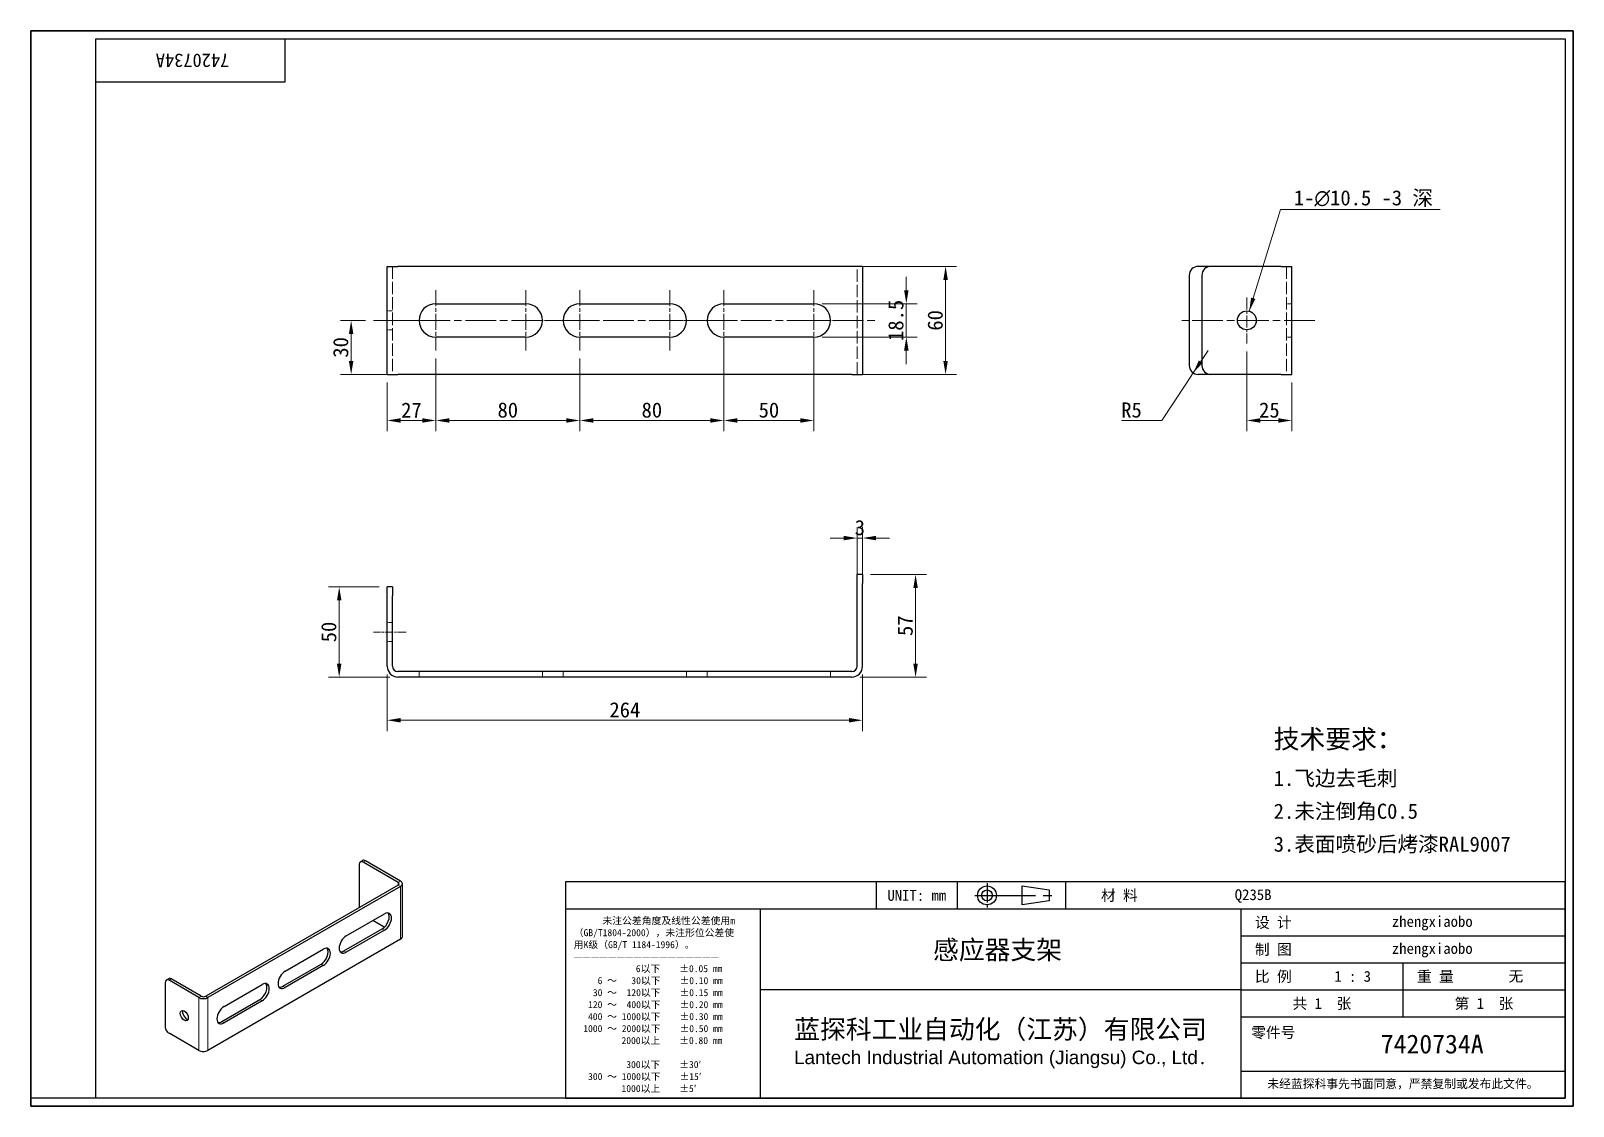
# Model space of a CAD drawing. Header units: millimetres. Extents: x 18 to 875, y 16 to 614.
import ezdxf
from ezdxf.enums import TextEntityAlignment as Align

# ---------------------------------------------------------------- set-up
doc = ezdxf.new("R2010")
doc.units = ezdxf.units.MM
doc.header["$LTSCALE"] = 3
doc.linetypes.add('CHAIN', pattern=[0.3543, 0.2362, -0.0295, 0.0591, -0.0295])
doc.linetypes.add('DASHED', pattern=[0.2067, 0.1654, -0.0413])
for name, color, linetype, lineweight in [('1', 7, 'Continuous', 18), ('可见 (ISO)', 7, 'Continuous', 25), ('可见窄的 (ISO)', 7, 'Continuous', 18), ('图框 (ISO)', 7, 'Continuous', 35), ('标题 (ISO)', 7, 'Continuous', 25)]:
    doc.layers.add(name, color=color, linetype=linetype, lineweight=lineweight)
for name, color, linetype, lineweight, true_color in [('中心标记 (ISO)', 1, 'CHAIN', 18, 0xff0000), ('中心线 (ISO)', 1, 'CHAIN', 18, 0xff0000), ('尺寸 (ISO)', 7, 'Continuous', 18, 0x008000), ('符号 (ISO)', 7, 'Continuous', 18, 0x008000), ('隐藏 (ISO)', 5, 'DASHED', 18, 0x0000ff)]:
    doc.layers.add(name, color=color, linetype=linetype, lineweight=lineweight, true_color=true_color)
doc.styles.add('文本样式164', font='SimSun.ttf')
doc.styles.add('文本样式165', font='SimSun.ttf')
doc.styles.add('文本样式74', font='SimSun.ttf')
doc.styles.add('最新国标', font='simfang.ttf')
doc.styles.add('注释文本 (ISO)', font='simfang.ttf')
doc.dimstyles.new('默认 (GB)', dxfattribs={"dimscale": 3, "dimtxt": 2.8, "dimasz": 2.5, "dimexe": 2, "dimexo": 1.5, "dimgap": 0.5, "dimtad": 1, "dimtoh": 1, "dimdsep": 46, "dimtxsty": '最新国标', "dimcen": 0.09, "dimdle": 10, "dimclrd": 256, "dimclre": 256, "dimclrt": 256, "dimaunit": 1, "dimadec": 3, "dimazin": 2, "dimtfac": 0.535714, "dimtdec": 3, "dimtmove": 0, "dimatfit": 3, "dimfxl": 0, "dimtolj": 1, "dimlwd": -1, "dimlwe": -1, "dimarcsym": 0})
doc.dimstyles.new('默认 (GB)$7', dxfattribs={"dimscale": 3, "dimtxt": 2.8, "dimasz": 2.5, "dimexe": 2, "dimexo": 1.5, "dimgap": 0.5, "dimtad": 1, "dimtoh": 1, "dimdsep": 46, "dimtxsty": '最新国标', "dimcen": 0.09, "dimdle": 10, "dimclrd": 256, "dimclre": 256, "dimclrt": 256, "dimaunit": 1, "dimadec": 3, "dimazin": 2, "dimtfac": 0.535714, "dimtdec": 3, "dimtmove": 0, "dimatfit": 3, "dimfxl": 0, "dimtolj": 1, "dimlwd": -1, "dimlwe": -1, "dimarcsym": 0})

# ---------------------------------------------------------------- blocks, each defined once
blk = doc.blocks.new('图框 最新国标')
at = {"layer": '图框 (ISO)'}
for p, q in [((6, 7), (6, 204.5)), ((6, 204.5), (291.5, 204.5)), ((291.5, 204.5), (291.5, 5.5)), ((6, 7), (6, 5.5)), ((6, 7), (6, 5.5)), ((291.5, 5.5), (6, 5.5))]:
    blk.add_line(p, q, dxfattribs=at)
at = {"layer": '图框 (ISO)', "color": 7, "linetype": 'Continuous', "lineweight": 25}
for p, q in [((18, 203), (290, 203)), ((18, 7), (18, 203)), ((18, 203), (290, 203)), ((53, 203), (53, 195)), ((290, 203), (290, 7)), ((290, 203), (290, 7)), ((53, 195), (18, 195)), ((290, 7), (6, 7)), ((290, 7), (18, 7))]:
    blk.add_line(p, q, dxfattribs=at)
at = {"layer": '图框 (ISO)', "style": '文本样式74'}
blk.add_attdef('零件代号_001', (42.73, 200.25), '', height=2.5, rotation=180, dxfattribs=at)
blk = doc.blocks.new('标题栏 最新国标')
at = {"layer": '标题 (ISO)'}
for p, q in [((381.98, -183.84), (196.98, -183.84)), ((196.98, -183.84), (196.98, -223.84)), ((254.48, -183.84), (254.48, -188.84)), ((269.48, -183.84), (269.48, -188.84)), ((281.48, -188.09), (281.48, -184.59)), ((281.48, -184.59), (286.48, -185.34)), ((286.48, -185.34), (286.48, -187.34)), ((289.48, -183.84), (289.48, -188.84)), ((381.98, -223.84), (381.98, -183.84)), ((383.48, -183.84), (383.48, -225.34)), ((286.48, -187.34), (281.48, -188.09)), ((196.98, -188.84), (381.98, -188.84)), ((232.98, -188.84), (232.98, -223.84)), ((321.98, -188.84), (321.98, -223.84)), ((321.98, -193.84), (381.98, -193.84)), ((321.98, -198.84), (381.98, -198.84)), ((351.98, -198.84), (351.98, -208.84)), ((321.98, -203.84), (232.98, -203.84)), ((321.98, -203.84), (381.98, -203.84)), ((321.98, -208.84), (381.98, -208.84)), ((321.98, -218.84), (381.98, -218.84)), ((196.98, -223.84), (381.98, -223.84)), ((383.48, -225.34), (196.98, -225.34))]:
    blk.add_line(p, q, dxfattribs=at)
at = {"layer": '标题 (ISO)', "linetype": 'CHAIN', "ltscale": 5.000333}
blk.add_line((274.98, -184.09), (274.98, -188.59), dxfattribs=at)
at = {"layer": '标题 (ISO)', "linetype": 'CHAIN', "ltscale": 15.834605}
blk.add_line((272.73, -186.34), (286.98, -186.34), dxfattribs=at)
at = {"layer": '标题 (ISO)'}
for radius in [1.75, 1]:
    blk.add_circle((274.98, -186.34), radius, dxfattribs=at)
at = {"layer": '1', "style": '文本样式164'}
for s, p in [('UNIT: mm', (261.98, -186.34)), ('材 料', (299.48, -186.34)), ('设 计', (327.98, -191.34)), ('制 图', (327.98, -196.34)), ('比 例', (327.98, -201.34)), ('重 量', (357.98, -201.34)), ('共 1  张', (336.98, -206.34)), ('第 1  张', (366.98, -206.34))]:
    blk.add_text(s, height=2, dxfattribs=at).set_placement(p, align=Align.MIDDLE_CENTER)
at = {"layer": '标题 (ISO)', "style": '注释文本 (ISO)'}
for s, insert, char_height, attachment_point, line_spacing_factor in [('\\fSimSun|b0|i0;{\\H1.3000;      未注公差角度及线性公差使用m\\P}\\fSimSun|b0|i0;{\\H1.3000;（GB/T1804-2000），未注形位公差使\\P}\\fSimSun|b0|i0;{\\H1.3000;用K级（GB/T 1184-1996）。\\P}\\fSimSun|b0|i0;{\\H1.3000;—————————————————\\P}\\fSimSun|b0|i0;{\\H1.3000;             6以下    ±0.05 mm\\P}\\fSimSun|b0|i0;{\\H1.3000;     6 ～   30以下    ±0.10 mm\\P}\\fSimSun|b0|i0;{\\H1.3000;    30 ～  120以下    ±0.15 mm\\P}\\fSimSun|b0|i0;{\\H1.3000;   120 ～  400以下    ±0.20 mm\\P}\\fSimSun|b0|i0;{\\H1.3000;   400 ～ 1000以下    ±0.30 mm\\P}\\fSimSun|b0|i0;{\\H1.3000;  1000 ～ 2000以下    ±0.50 mm\\P}\\fSimSun|b0|i0;{\\H1.3000;          2000以上    ±0.80 mm\\P}\\fSimSun|b0|i0;{\\H1.3000;\\P}\\fSimSun|b0|i0;{\\H1.3000;           300以下    ±30′\\P}\\fSimSun|b0|i0;{\\H1.3000;   300 ～ 1000以下    ±15′\\P}\\fSimSun|b0|i0;{\\H1.3000;          1000以上    ±5′}', (198.48, -206.63), 1.3, 4, 1.023913), ('{\\fMicrosoft YaHei|b0|i0|c134|p34;\\H1.75x;蓝探科工业自动化（江苏）有限公司\\P\\fArial|b0|i0|c0|p34;\\H0.71429x;Lantech Industrial Automation (Jiangsu) Co., Ltd\\fFangSong|b0|i0|c134|p49;.\\H1.15195x; }', (277.48, -213.84), 2, 5, 0.978695)]:
    blk.add_mtext(s, dxfattribs=dict(at, insert=insert, char_height=char_height, attachment_point=attachment_point, line_spacing_factor=line_spacing_factor))
at = {"layer": '标题 (ISO)', "attachment_point": 5, "style": '注释文本 (ISO)'}
for s, insert, char_height in [('\\fFangSong|b0|i0;零件号', (327.98, -211.84), 2), ('\\fSimSun|b0|i0;{\\H1.6000;未经蓝探科事先书面同意，严禁复制或发布此文件。}', (351.98, -221.34), 1.6)]:
    blk.add_mtext(s, dxfattribs=dict(at, insert=insert, char_height=char_height))
at = {"layer": '标题 (ISO)'}
for tag, p, height, style in [('材料_001', (320.84, -187.21), 2, '注释文本 (ISO)'), ('设计人_001', (349.92, -192.16), 2, '注释文本 (ISO)'), ('库存编号_001', (265, -198.16), 3.5, '文本样式165'), ('设计人_001', (349.92, -197.16), 2, '注释文本 (ISO)'), ('视图比例_001', (339.26, -202.33), 2, '注释文本 (ISO)'), ('质量\\P3;_001', (371.53, -202.3), 2, '注释文本 (ISO)'), ('零件代号_001', (347.86, -215.59), 3.5, '文本样式165')]:
    blk.add_attdef(tag, p, '', height=height, dxfattribs=dict(at, style=style))
blk = doc.blocks.new('*D5')
at = {"layer": 'Defpoints', "color": 0, "transparency": 16777216}
for p in [(242.87, 436.01), (215.87, 422.76), (215.87, 397.18)]:
    blk.add_point(p, dxfattribs=at)
at = {"layer": '尺寸 (ISO)', "color": 116, "true_color": 0x00803f, "transparency": 16777216}
for p, q in [((242.87, 431.51), (242.87, 391.18)), ((215.87, 418.26), (215.87, 391.18)), ((235.37, 397.18), (223.37, 397.18))]:
    blk.add_line(p, q, dxfattribs=at)
for points in [[(223.37, 398.43), (223.37, 395.93), (215.87, 397.18)], [(235.37, 398.43), (235.37, 395.93), (242.87, 397.18)]]:
    blk.add_solid(points, dxfattribs=at)
at = {"layer": '尺寸 (ISO)', "transparency": 16777216, "insert": (229.37, 402.93), "char_height": 8.4, "attachment_point": 5, "style": '最新国标'}
blk.add_mtext('\\A1;27', dxfattribs=at)
blk = doc.blocks.new('*D6')
at = {"layer": 'Defpoints', "color": 0, "transparency": 16777216}
for p in [(242.87, 436.01), (322.87, 436.01), (322.87, 397.18)]:
    blk.add_point(p, dxfattribs=at)
at = {"layer": '尺寸 (ISO)', "color": 116, "true_color": 0x00803f, "transparency": 16777216}
for p, q in [((242.87, 431.51), (242.87, 391.18)), ((322.87, 431.51), (322.87, 391.18)), ((250.37, 397.18), (315.37, 397.18))]:
    blk.add_line(p, q, dxfattribs=at)
for points in [[(250.37, 398.43), (250.37, 395.93), (242.87, 397.18)], [(315.37, 398.43), (315.37, 395.93), (322.87, 397.18)]]:
    blk.add_solid(points, dxfattribs=at)
at = {"layer": '尺寸 (ISO)', "transparency": 16777216, "insert": (282.87, 402.93), "char_height": 8.4, "attachment_point": 5, "style": '最新国标'}
blk.add_mtext('\\A1;80', dxfattribs=at)
blk = doc.blocks.new('*D7')
at = {"layer": 'Defpoints', "color": 0, "transparency": 16777216}
for p in [(402.87, 443.51), (322.87, 436.01), (402.87, 397.18)]:
    blk.add_point(p, dxfattribs=at)
at = {"layer": '尺寸 (ISO)', "color": 116, "true_color": 0x00803f, "transparency": 16777216}
for p, q in [((402.87, 439.01), (402.87, 391.18)), ((322.87, 431.51), (322.87, 391.18)), ((330.37, 397.18), (395.37, 397.18))]:
    blk.add_line(p, q, dxfattribs=at)
for points in [[(330.37, 398.43), (330.37, 395.93), (322.87, 397.18)], [(395.37, 398.43), (395.37, 395.93), (402.87, 397.18)]]:
    blk.add_solid(points, dxfattribs=at)
at = {"layer": '尺寸 (ISO)', "transparency": 16777216, "insert": (362.87, 402.93), "char_height": 8.4, "attachment_point": 5, "style": '最新国标'}
blk.add_mtext('\\A1;80', dxfattribs=at)
blk = doc.blocks.new('*D8')
at = {"layer": 'Defpoints', "color": 0, "transparency": 16777216}
for p in [(473.87, 482.76), (525.99, 482.76), (473.87, 422.76)]:
    blk.add_point(p, dxfattribs=at)
at = {"layer": '尺寸 (ISO)', "color": 116, "true_color": 0x00803f, "transparency": 16777216}
for p, q in [((478.37, 482.76), (531.99, 482.76)), ((525.99, 430.26), (525.99, 475.26)), ((478.37, 422.76), (531.99, 422.76))]:
    blk.add_line(p, q, dxfattribs=at)
for points in [[(524.74, 475.26), (527.24, 475.26), (525.99, 482.76)], [(524.74, 430.26), (527.24, 430.26), (525.99, 422.76)]]:
    blk.add_solid(points, dxfattribs=at)
at = {"layer": '尺寸 (ISO)', "transparency": 16777216, "insert": (520.24, 452.76), "char_height": 8.4, "attachment_point": 5, "rotation": 90, "style": '最新国标'}
blk.add_mtext('\\A1;60', dxfattribs=at)
blk = doc.blocks.new('*D9')
at = {"layer": 'Defpoints', "color": 0, "transparency": 16777216}
for p in [(479.87, 311.74), (509.33, 311.74), (473.87, 254.74)]:
    blk.add_point(p, dxfattribs=at)
at = {"layer": '尺寸 (ISO)', "color": 116, "true_color": 0x00803f, "transparency": 16777216}
for p, q in [((484.37, 311.74), (515.33, 311.74)), ((509.33, 262.24), (509.33, 304.24)), ((478.37, 254.74), (515.33, 254.74))]:
    blk.add_line(p, q, dxfattribs=at)
for points in [[(508.08, 304.24), (510.58, 304.24), (509.33, 311.74)], [(508.08, 262.24), (510.58, 262.24), (509.33, 254.74)]]:
    blk.add_solid(points, dxfattribs=at)
at = {"layer": '尺寸 (ISO)', "transparency": 16777216, "insert": (503.59, 283.24), "char_height": 8.4, "attachment_point": 5, "rotation": 90, "style": '最新国标'}
blk.add_mtext('\\A1;57', dxfattribs=at)
blk = doc.blocks.new('*D10')
at = {"layer": 'Defpoints', "color": 0, "transparency": 16777216}
for p in [(189.24, 304.74), (215.87, 304.74), (221.87, 254.74)]:
    blk.add_point(p, dxfattribs=at)
at = {"layer": '尺寸 (ISO)', "color": 116, "true_color": 0x00803f, "transparency": 16777216}
for p, q in [((211.37, 304.74), (183.24, 304.74)), ((189.24, 262.24), (189.24, 297.24)), ((217.37, 254.74), (183.24, 254.74))]:
    blk.add_line(p, q, dxfattribs=at)
for points in [[(187.99, 297.24), (190.49, 297.24), (189.24, 304.74)], [(187.99, 262.24), (190.49, 262.24), (189.24, 254.74)]]:
    blk.add_solid(points, dxfattribs=at)
at = {"layer": '尺寸 (ISO)', "transparency": 16777216, "insert": (183.49, 279.74), "char_height": 8.4, "attachment_point": 5, "rotation": 90, "style": '最新国标'}
blk.add_mtext('\\A1;50', dxfattribs=at)
blk = doc.blocks.new('*D11')
at = {"layer": 'Defpoints', "color": 0, "transparency": 16777216}
for p in [(215.87, 260.74), (479.87, 260.74), (479.87, 230.74)]:
    blk.add_point(p, dxfattribs=at)
at = {"layer": '尺寸 (ISO)', "color": 116, "true_color": 0x00803f, "transparency": 16777216}
for p, q in [((215.87, 256.24), (215.87, 224.74)), ((479.87, 256.24), (479.87, 224.74)), ((223.37, 230.74), (472.37, 230.74))]:
    blk.add_line(p, q, dxfattribs=at)
for points in [[(223.37, 231.99), (223.37, 229.49), (215.87, 230.74)], [(472.37, 231.99), (472.37, 229.49), (479.87, 230.74)]]:
    blk.add_solid(points, dxfattribs=at)
at = {"layer": '尺寸 (ISO)', "transparency": 16777216, "insert": (347.87, 236.49), "char_height": 8.4, "attachment_point": 5, "style": '最新国标'}
blk.add_mtext('\\A1;264', dxfattribs=at)
blk = doc.blocks.new('*D12')
at = {"layer": 'Defpoints', "color": 0, "transparency": 16777216}
for p in [(479.87, 331.9), (476.87, 306.74), (479.87, 306.74)]:
    blk.add_point(p, dxfattribs=at)
at = {"layer": '尺寸 (ISO)', "color": 116, "true_color": 0x00803f, "transparency": 16777216}
for p, q in [((476.87, 311.24), (476.87, 337.9)), ((479.87, 311.24), (479.87, 337.9)), ((469.37, 331.9), (461.87, 331.9)), ((476.87, 331.9), (479.87, 331.9)), ((487.37, 331.9), (494.87, 331.9))]:
    blk.add_line(p, q, dxfattribs=at)
for points in [[(469.37, 333.15), (469.37, 330.65), (476.87, 331.9)], [(487.37, 333.15), (487.37, 330.65), (479.87, 331.9)]]:
    blk.add_solid(points, dxfattribs=at)
at = {"layer": '尺寸 (ISO)', "transparency": 16777216, "insert": (478.37, 337.64), "char_height": 8.4, "attachment_point": 5, "style": '最新国标'}
blk.add_mtext('\\A1;3', dxfattribs=at)
blk = doc.blocks.new('*D13')
at = {"layer": 'Defpoints', "color": 0, "transparency": 16777216}
for p in [(208.37, 452.76), (195.87, 422.76), (221.87, 422.76)]:
    blk.add_point(p, dxfattribs=at)
at = {"layer": '尺寸 (ISO)', "color": 116, "true_color": 0x00803f, "transparency": 16777216}
for p, q in [((203.87, 452.76), (189.87, 452.76)), ((195.87, 445.26), (195.87, 430.26)), ((217.37, 422.76), (189.87, 422.76))]:
    blk.add_line(p, q, dxfattribs=at)
for points in [[(194.62, 445.26), (197.12, 445.26), (195.87, 452.76)], [(194.62, 430.26), (197.12, 430.26), (195.87, 422.76)]]:
    blk.add_solid(points, dxfattribs=at)
at = {"layer": '尺寸 (ISO)', "transparency": 16777216, "insert": (190.12, 437.76), "char_height": 8.4, "attachment_point": 5, "rotation": 90, "style": '最新国标'}
blk.add_mtext('\\A1;30', dxfattribs=at)
blk = doc.blocks.new('*D14')
at = {"layer": 'Defpoints', "color": 0, "transparency": 16777216}
for p in [(693.3, 440.01), (718.3, 422.76), (718.3, 397.18)]:
    blk.add_point(p, dxfattribs=at)
at = {"layer": '尺寸 (ISO)', "color": 116, "true_color": 0x00803f, "transparency": 16777216}
for p, q in [((693.3, 435.51), (693.3, 391.18)), ((718.3, 418.26), (718.3, 391.18)), ((700.8, 397.18), (710.8, 397.18))]:
    blk.add_line(p, q, dxfattribs=at)
for points in [[(700.8, 398.43), (700.8, 395.93), (693.3, 397.18)], [(710.8, 398.43), (710.8, 395.93), (718.3, 397.18)]]:
    blk.add_solid(points, dxfattribs=at)
at = {"layer": '尺寸 (ISO)', "transparency": 16777216, "insert": (705.8, 402.93), "char_height": 8.4, "attachment_point": 5, "style": '最新国标'}
blk.add_mtext('\\A1;25', dxfattribs=at)
blk = doc.blocks.new('*D15')
at = {"layer": 'Defpoints', "color": 0, "transparency": 16777216}
for p in [(663.54, 423.59), (666.3, 427.76)]:
    blk.add_point(p, dxfattribs=at)
at = {"layer": '尺寸 (ISO)', "color": 116, "true_color": 0x00803f, "transparency": 16777216}
for p, q in [((667.68, 429.84), (671.83, 436.09)), ((663.54, 423.59), (659.39, 417.34)), ((666.3, 427.76), (663.54, 423.59)), ((646.02, 397.18), (659.39, 417.34)), ((623.67, 397.18), (646.02, 397.18))]:
    blk.add_line(p, q, dxfattribs=at)
blk.add_solid([(666.64, 430.53), (668.72, 429.15), (663.54, 423.59)], dxfattribs=at)
at = {"layer": '尺寸 (ISO)', "transparency": 16777216, "insert": (629.24, 402.93), "char_height": 8.4, "attachment_point": 5, "style": '最新国标'}
blk.add_mtext('\\A1;R5', dxfattribs=at)
blk = doc.blocks.new('*D16')
at = {"layer": 'Defpoints', "color": 0, "transparency": 16777216}
for p in [(452.87, 443.51), (402.87, 436.01), (452.87, 397.18)]:
    blk.add_point(p, dxfattribs=at)
at = {"layer": '尺寸 (ISO)', "color": 116, "true_color": 0x00803f, "transparency": 16777216}
for p, q in [((452.87, 439.01), (452.87, 391.18)), ((402.87, 431.51), (402.87, 391.18)), ((410.37, 397.18), (445.37, 397.18))]:
    blk.add_line(p, q, dxfattribs=at)
for points in [[(410.37, 398.43), (410.37, 395.93), (402.87, 397.18)], [(445.37, 398.43), (445.37, 395.93), (452.87, 397.18)]]:
    blk.add_solid(points, dxfattribs=at)
at = {"layer": '尺寸 (ISO)', "transparency": 16777216, "insert": (427.87, 402.93), "char_height": 8.4, "attachment_point": 5, "style": '最新国标'}
blk.add_mtext('\\A1;50', dxfattribs=at)
blk = doc.blocks.new('*D17')
at = {"layer": 'Defpoints', "color": 0, "transparency": 16777216}
for p in [(452.87, 462.01), (452.87, 443.51), (504.19, 443.51)]:
    blk.add_point(p, dxfattribs=at)
at = {"layer": '尺寸 (ISO)', "color": 116, "true_color": 0x00803f, "transparency": 16777216}
for p, q in [((504.19, 469.51), (504.19, 477.01)), ((457.37, 462.01), (510.19, 462.01)), ((504.19, 462.01), (504.19, 454.51)), ((504.19, 454.51), (504.19, 451.01)), ((504.19, 443.51), (504.19, 451.01)), ((457.37, 443.51), (510.19, 443.51)), ((504.19, 436.01), (504.19, 428.51))]:
    blk.add_line(p, q, dxfattribs=at)
for points in [[(502.94, 469.51), (505.44, 469.51), (504.19, 462.01)], [(502.94, 436.01), (505.44, 436.01), (504.19, 443.51)]]:
    blk.add_solid(points, dxfattribs=at)
at = {"layer": '尺寸 (ISO)', "transparency": 16777216, "insert": (498.42, 452.76), "char_height": 8.4, "attachment_point": 5, "rotation": 90, "style": '最新国标'}
blk.add_mtext('\\A1;18.5', dxfattribs=at)

msp = doc.modelspace()

# ---------------------------------------------------------------- linework, layer by layer
at = {"layer": '中心标记 (ISO)', "ltscale": 12.408382}
for p, q in [((242.872, 469.5091), (242.872, 436.0091)), ((292.872, 469.5091), (292.872, 436.0091)), ((322.872, 469.5091), (322.872, 436.0091)), ((372.872, 469.5091), (372.872, 436.0091)), ((402.872, 469.5091), (402.872, 436.0091)), ((452.872, 469.5091), (452.872, 436.0091))]:
    msp.add_line(p, q, dxfattribs=at)
at = {"layer": '中心标记 (ISO)', "ltscale": 9.445163}
msp.add_line((693.2993, 465.5091), (693.2993, 440.0091), dxfattribs=at)
at = {"layer": '中心标记 (ISO)', "ltscale": 8.98216}
for p, q in [((250.372, 452.7591), (226.122, 452.7591)), ((309.622, 452.7591), (285.372, 452.7591)), ((330.372, 452.7591), (306.122, 452.7591)), ((389.622, 452.7591), (365.372, 452.7591)), ((410.372, 452.7591), (386.122, 452.7591)), ((469.622, 452.7591), (445.372, 452.7591))]:
    msp.add_line(p, q, dxfattribs=at)
at = {"layer": '中心标记 (ISO)', "ltscale": 23.990969}
msp.add_line((731.0054, 452.7591), (657.1091, 452.7591), dxfattribs=at)
at = {"layer": '中心线 (ISO)', "ltscale": 6.667144}
for p, q in [((226.372, 452.7591), (208.372, 452.7591)), ((226.372, 279.7426), (208.372, 279.7426))]:
    msp.add_line(p, q, dxfattribs=at)
at = {"layer": '中心线 (ISO)', "ltscale": 23.990969}
msp.add_line((208.372, 452.7591), (487.372, 452.7591), dxfattribs=at)
at = {"layer": '可见 (ISO)'}
for p, q in [((215.872, 422.7591), (215.872, 482.7591)), ((215.872, 482.7591), (221.872, 482.7591)), ((473.872, 482.7591), (221.872, 482.7591)), ((479.872, 482.7591), (473.872, 482.7591)), ((479.872, 482.7591), (479.872, 422.7591)), ((673.2993, 482.7591), (666.2993, 482.7591)), ((712.2993, 482.7591), (673.2993, 482.7591)), ((712.2993, 482.7591), (718.2993, 482.7591)), ((718.2993, 422.7591), (718.2993, 482.7591)), ((661.2993, 477.7591), (661.2993, 427.7591)), ((668.2993, 477.7591), (668.2993, 427.7591)), ((242.872, 462.0091), (292.872, 462.0091)), ((322.872, 462.0091), (372.872, 462.0091)), ((402.872, 462.0091), (452.872, 462.0091)), ((292.872, 443.5091), (242.872, 443.5091)), ((372.872, 443.5091), (322.872, 443.5091)), ((452.872, 443.5091), (402.872, 443.5091)), ((215.872, 422.7591), (221.872, 422.7591)), ((473.872, 422.7591), (221.872, 422.7591)), ((473.872, 422.7591), (479.872, 422.7591)), ((673.2993, 422.7591), (666.2993, 422.7591)), ((712.2993, 422.7591), (673.2993, 422.7591)), ((712.2993, 422.7591), (718.2993, 422.7591)), ((479.872, 311.7426), (476.872, 311.7426)), ((476.872, 306.7426), (476.872, 311.7426)), ((479.872, 311.7426), (479.872, 306.7426)), ((218.872, 304.7426), (215.872, 304.7426)), ((215.872, 299.7426), (215.872, 304.7426)), ((218.872, 304.7426), (218.872, 299.7426)), ((476.872, 260.7426), (476.872, 306.7426)), ((479.872, 260.7426), (479.872, 306.7426)), ((215.872, 260.7426), (215.872, 299.7426)), ((218.872, 260.7426), (218.872, 299.7426)), ((473.872, 257.7426), (221.872, 257.7426)), ((473.872, 254.7426), (221.872, 254.7426)), ((200.367, 150.7802), (200.367, 126.7752)), ((200.9883, 152.1536), (202.2611, 152.8884)), ((222.0044, 140.7373), (202.4883, 152.005)), ((223.2772, 141.4722), (203.7611, 152.7398)), ((222.0044, 139.2676), (115.0899, 77.5405)), ((223.2772, 138.5328), (116.3627, 76.8056)), ((224.3317, 110.6086), (224.3317, 140.0025)), ((193.1545, 110.976), (214.3677, 123.2235)), ((191.8817, 102.6478), (213.0949, 114.8952)), ((214.3677, 114.1604), (193.1545, 101.9129)), ((214.288, 115.7985), (207.8977, 119.488)), ((223.2772, 109.1389), (116.3627, 47.4118)), ((159.2134, 91.3801), (180.4266, 103.6276)), ((157.9406, 83.0518), (179.1538, 95.2993)), ((180.4266, 94.5644), (159.2134, 82.317)), ((93.2252, 86.5072), (94.498, 87.2421)), ((111.2715, 76.8056), (94.7252, 86.3586)), ((112.5443, 77.5405), (95.998, 87.0935)), ((92.6039, 85.1339), (92.6039, 60.639)), ((125.2722, 71.7842), (146.4854, 84.0316)), ((123.9994, 63.4559), (145.2126, 75.7034)), ((146.4854, 74.9685), (125.2722, 62.7211)), ((111.2715, 47.4118), (94.7252, 56.9648))]:
    msp.add_line(p, q, dxfattribs=at)
msp.add_circle((693.2993, 452.7591), 5.25, dxfattribs=at)
for centre, radius, start, end in [((666.2993, 477.7591), 5, 90, 180), ((673.2993, 477.7591), 5, 90, 180), ((242.872, 452.7591), 9.25, 90, 270), ((292.872, 452.7591), 9.25, 270, 90), ((322.872, 452.7591), 9.25, 90, 270), ((372.872, 452.7591), 9.25, 270, 90), ((402.872, 452.7591), 9.25, 90, 270), ((452.872, 452.7591), 9.25, 270, 90), ((666.2993, 427.7591), 5, 180, 270), ((673.2993, 427.7591), 5, 180, 270), ((221.872, 260.7426), 6, 180, 270), ((221.872, 260.7426), 3, 180, 270), ((473.872, 260.7426), 6, 270, 0), ((473.872, 260.7426), 3, 270, 0)]:
    msp.add_arc(centre, radius, start, end, dxfattribs=at)
for centre, major_axis, start_param, end_param in [((202.4883, 149.5555), (-1.5, 2.5981), 5.49778714, 7.06858347), ((203.7611, 150.2903), (-1.5, 2.5981), 5.49778714, 6.28318531), ((220.7317, 140.0025), (1.8, 0), 5.49778714, 7.06858347), ((220.7317, 140.0025), (3.6, 0), 5.49778714, 7.06858347), ((213.0949, 119.4268), (2.775, 4.8064), 3.92699082, 6.05179404), ((214.3677, 118.6919), (2.775, 4.8064), 3.92699082, 7.06858347), ((179.1538, 99.8308), (2.775, 4.8064), 3.92699082, 6.05179404), ((180.4266, 99.096), (2.775, 4.8064), 3.92699082, 7.06858347), ((193.1545, 106.4445), (-2.775, -4.8064), 3.92699082, 7.06858347), ((220.7317, 110.6086), (3.6, 0), 5.49778714, 6.28318531), ((191.8817, 107.1793), (-2.775, -4.8064), 0.23139126, 0.78539816), ((94.7252, 83.9092), (-1.5, 2.5981), 5.49778714, 7.06858347), ((95.998, 84.644), (-1.5, 2.5981), 5.49778714, 6.28318531), ((159.2134, 86.8485), (-2.775, -4.8064), 3.92699082, 7.06858347), ((113.8171, 78.2753), (-1.8, 0), 0.78539816, 2.35619449), ((145.2126, 80.2349), (2.775, 4.8064), 3.92699082, 6.05179404), ((146.4854, 79.5001), (2.775, 4.8064), 3.92699082, 7.06858347), ((157.9406, 87.5834), (-2.775, -4.8064), 0.23139126, 0.78539816), ((104.4833, 67.4976), (1.575, -2.728), 3.55754474, 5.86723322), ((113.8171, 78.2753), (-3.6, 0), 0.78539816, 2.35619449), ((125.2722, 67.2526), (-2.775, -4.8064), 3.92699082, 7.06858347), ((94.7252, 59.4143), (-1.5, 2.5981), 0.78539816, 2.35619449), ((123.9994, 67.9875), (-2.775, -4.8064), 0.23139126, 0.78539816), ((113.8171, 48.8815), (-3.6, 0), 0.78539816, 2.35619449)]:
    msp.add_ellipse(centre, major_axis=major_axis, ratio=0.57735027, start_param=start_param, end_param=end_param, dxfattribs=at)
msp.add_ellipse((103.2105, 66.7627), major_axis=(-1.575, 2.728), ratio=0.57735027, dxfattribs=at)
at = {"layer": '可见窄的 (ISO)'}
for p, q in [((202.4883, 152.005), (203.7611, 152.7398)), ((222.0044, 140.7373), (223.2772, 141.4722)), ((222.0044, 139.2676), (222.0044, 140.7373)), ((223.2772, 138.5328), (222.0044, 139.2676)), ((223.2772, 109.1389), (223.2772, 138.5328)), ((214.3677, 114.1604), (213.0949, 114.8952)), ((180.4266, 94.5644), (179.1538, 95.2993)), ((193.1545, 101.9129), (191.8817, 102.6478)), ((94.7252, 86.3586), (95.998, 87.0935)), ((111.2715, 76.8056), (112.5443, 77.5405)), ((116.3627, 76.8056), (115.0899, 77.5405)), ((159.2134, 82.317), (157.9406, 83.0518)), ((111.2715, 47.4118), (111.2715, 76.8056)), ((116.3627, 47.4118), (116.3627, 76.8056)), ((146.4854, 74.9685), (145.2126, 75.7034)), ((125.2722, 62.7211), (123.9994, 63.4559))]:
    msp.add_line(p, q, dxfattribs=at)
at = {"layer": '隐藏 (ISO)', "ltscale": 13.822656}
for p, q in [((218.872, 482.7591), (218.872, 422.7591)), ((476.872, 422.7591), (476.872, 482.7591)), ((715.2993, 482.7591), (715.2993, 422.7591))]:
    msp.add_line(p, q, dxfattribs=at)
at = {"layer": '隐藏 (ISO)', "ltscale": 1.904597}
for p, q in [((218.872, 458.0091), (215.872, 458.0091)), ((718.2993, 462.0091), (715.2993, 462.0091)), ((218.872, 447.5091), (215.872, 447.5091)), ((718.2993, 443.5091), (715.2993, 443.5091)), ((218.872, 284.9926), (215.872, 284.9926)), ((218.872, 274.4926), (215.872, 274.4926)), ((233.622, 254.7426), (233.622, 257.7426)), ((302.122, 254.7426), (302.122, 257.7426)), ((313.622, 254.7426), (313.622, 257.7426)), ((382.122, 254.7426), (382.122, 257.7426)), ((393.622, 254.7426), (393.622, 257.7426)), ((462.122, 254.7426), (462.122, 257.7426))]:
    msp.add_line(p, q, dxfattribs=at)

# ---------------------------------------------------------------- block references
at = {"xscale": 3, "yscale": 3, "zscale": 3}
msp.add_blockref('图框 最新国标', (0, 0), dxfattribs=at).add_auto_attribs({'零件代号_001': '7420734A'})
ref = msp.add_blockref('标题栏 最新国标', (-275.9476, 692.5328), dxfattribs=dict(xscale=3, yscale=3, zscale=3))
ref.add_attrib('零件代号_001', '7420734A', (767.6439, 45.75), dxfattribs={"layer": '标题 (ISO)', "height": 10.5, "style": '文本样式165'})
ref.add_attrib('库存编号_001', '感应器支架', (519.0461, 98.0447), dxfattribs={"layer": '标题 (ISO)', "height": 10.5, "style": '文本样式165'})
ref.add_attrib('质量\\P3;_001', '无', (838.6286, 85.62), dxfattribs={"layer": '标题 (ISO)', "height": 6, "style": '注释文本 (ISO)'})
ref.add_attrib('视图比例_001', '1 : 3', (741.84, 85.5514), dxfattribs={"layer": '标题 (ISO)', "height": 6, "style": '注释文本 (ISO)'})
ref.add_attrib('设计人_001', 'zhengxiaobo', (773.8114, 116.0486), dxfattribs={"layer": '标题 (ISO)', "height": 6, "style": '注释文本 (ISO)'})
ref.add_attrib('设计人_001', 'zhengxiaobo', (773.8114, 101.0486), dxfattribs={"layer": '标题 (ISO)', "height": 6, "style": '注释文本 (ISO)'})
ref.add_attrib('材料_001', 'Q235B', (686.58, 130.8943), dxfattribs={"layer": '标题 (ISO)', "height": 6, "style": '注释文本 (ISO)'})

# ---------------------------------------------------------------- texts
at = {"layer": '符号 (ISO)'}
for s, insert, char_height, width, attachment_point, line_spacing_factor, style in [('1-\\fAIGDT|b0|i0;{\\H8.4000;n}\\fFangSong|b0|i0;{\\H8.4000;10.5 -3 深}', (719.393, 515.7447), 8.4, 85.714809, 7, 0.49, '最新国标'), ('{\\H1.75x;技术要求：\\H0.8x;\\P1.飞边去毛刺\\P2.未注倒角C0.5\\P3.表面喷砂后烤漆RAL9007}', (708.2073, 191.2045), 6, 144.617543, 4, 1.305367, '注释文本 (ISO)')]:
    msp.add_mtext(s, dxfattribs=dict(at, insert=insert, char_height=char_height, width=width, attachment_point=attachment_point, line_spacing_factor=line_spacing_factor, style=style))

# ---------------------------------------------------------------- dimensions: what is measured, and where the dimension line sits
at = {"layer": '尺寸 (ISO)', "color": 116, "true_color": 0x00803f}
for base, p1, p2, angle, override, picture, middle in [((525.9922, 482.7591), (473.872, 422.7591), (473.872, 482.7591), 90, {"dimgap": 0.5, "dimtoh": 0, "dimdec": 2, "dimtol": 0, "dimlim": 0, "dimtp": 0, "dimtm": 0, "dimtdec": 3, "dimtofl": 0, "dimatfit": 1}, '*D8', (525.9922, 452.7591)), ((504.1932, 443.5091), (452.872, 462.0091), (452.872, 443.5091), 270, {"dimgap": 0.5, "dimtoh": 0, "dimdec": 2, "dimtol": 0, "dimlim": 0, "dimtp": 0, "dimtm": 0, "dimtdec": 3, "dimtofl": 0}, '*D17', (504.1932, 452.7591)), ((195.872, 422.7591), (208.372, 452.7591), (221.872, 422.7591), 270, {"dimgap": 0.5, "dimtoh": 0, "dimdec": 2, "dimtol": 0, "dimlim": 0, "dimtp": 0, "dimtm": 0, "dimtdec": 3, "dimtofl": 0, "dimatfit": 1}, '*D13', (195.872, 437.7591)), ((402.872, 397.1848), (322.872, 436.0091), (402.872, 443.5091), 180, {"dimgap": 0.5, "dimtoh": 0, "dimdec": 2, "dimtol": 0, "dimlim": 0, "dimtp": 0, "dimtm": 0, "dimtdec": 3, "dimtofl": 0, "dimatfit": 1}, '*D7', (362.872, 397.1848)), ((452.872, 397.1848), (402.872, 436.0091), (452.872, 443.5091), 180, {"dimgap": 0.5, "dimtoh": 0, "dimdec": 2, "dimtol": 0, "dimlim": 0, "dimtp": 0, "dimtm": 0, "dimtdec": 3, "dimtofl": 0, "dimatfit": 1}, '*D16', (427.872, 397.1848)), ((718.2993, 397.1848), (693.2993, 440.0091), (718.2993, 422.7591), 180, {"dimgap": 0.5, "dimtoh": 0, "dimdec": 2, "dimtol": 0, "dimlim": 0, "dimtp": 0, "dimtm": 0, "dimtdec": 3, "dimtofl": 0, "dimatfit": 1}, '*D14', (705.7993, 397.1848)), ((215.872, 397.1848), (242.872, 436.0091), (215.872, 422.7591), 180, {"dimgap": 0.5, "dimtoh": 0, "dimdec": 2, "dimtol": 0, "dimlim": 0, "dimtp": 0, "dimtm": 0, "dimtdec": 3, "dimtofl": 0, "dimatfit": 1}, '*D5', (229.372, 397.1848)), ((322.872, 397.1848), (242.872, 436.0091), (322.872, 436.0091), 180, {"dimgap": 0.5, "dimtoh": 0, "dimdec": 2, "dimtol": 0, "dimlim": 0, "dimtp": 0, "dimtm": 0, "dimtdec": 3, "dimtofl": 0, "dimatfit": 1}, '*D6', (282.872, 397.1848)), ((509.3348, 311.7426), (473.872, 254.7426), (479.872, 311.7426), 90, {"dimgap": 0.5, "dimtoh": 0, "dimdec": 2, "dimtol": 0, "dimlim": 0, "dimtp": 0, "dimtm": 0, "dimtdec": 3, "dimtofl": 0, "dimatfit": 1}, '*D9', (509.3348, 283.2426)), ((189.2401, 304.7426), (221.872, 254.7426), (215.872, 304.7426), 90, {"dimgap": 0.5, "dimtoh": 0, "dimdec": 2, "dimtol": 0, "dimlim": 0, "dimtp": 0, "dimtm": 0, "dimtdec": 3, "dimtofl": 0, "dimatfit": 1}, '*D10', (189.2401, 279.7426))]:
    dim = msp.add_linear_dim(base=base, p1=p1, p2=p2, angle=angle, dimstyle='默认 (GB)', override=override, dxfattribs=at)
    dim.commit()
    dim.dimension.update_dxf_attribs({"geometry": picture, "text_midpoint": middle, "dimtype": 160})
dim = msp.add_radius_dim(center=(666.2993, 427.7591), mpoint=(663.5359, 423.5921), dimstyle='默认 (GB)', override={"dimgap": 0.5, "dimtih": 1, "dimdec": 2, "dimlfac": 1, "dimcen": 0, "dimtol": 0, "dimlim": 0, "dimtp": 0, "dimtm": 0, "dimtdec": 3}, dxfattribs=at)
dim.commit()
dim.dimension.update_dxf_attribs({"geometry": '*D15', "text_midpoint": (629.2358, 397.1848), "dimtype": 164})
for base, p1, p2, override, picture, middle in [((479.872, 331.8965), (476.872, 306.7426), (479.872, 306.7426), {"dimgap": 0.5, "dimtoh": 0, "dimdec": 2, "dimtol": 0, "dimlim": 0, "dimtp": 0, "dimtm": 0, "dimtdec": 3, "dimtofl": 1, "dimatfit": 1}, '*D12', (478.372, 331.8965)), ((479.872, 230.7426), (215.872, 260.7426), (479.872, 260.7426), {"dimgap": 0.5, "dimtoh": 0, "dimdec": 2, "dimtol": 0, "dimlim": 0, "dimtp": 0, "dimtm": 0, "dimtdec": 3, "dimtofl": 0, "dimatfit": 1}, '*D11', (347.872, 230.7426))]:
    dim = msp.add_linear_dim(base=base, p1=p1, p2=p2, dimstyle='默认 (GB)', override=override, dxfattribs=at)
    dim.commit()
    dim.dimension.update_dxf_attribs({"geometry": picture, "text_midpoint": middle, "dimtype": 160})

# ---------------------------------------------------------------- leaders
at = {"layer": '符号 (ISO)', "annotation_type": 0, "has_hookline": 1, "hookline_direction": 0, "text_width": 81.2909}
msp.add_leader([(694.6307, 457.8375), (711.893, 514.3447), (719.393, 514.3447)], dimstyle='默认 (GB)$7', override={"dimgap": 0, "dimtad": 1}, dxfattribs=at)

doc.saveas('drawing.dxf')
